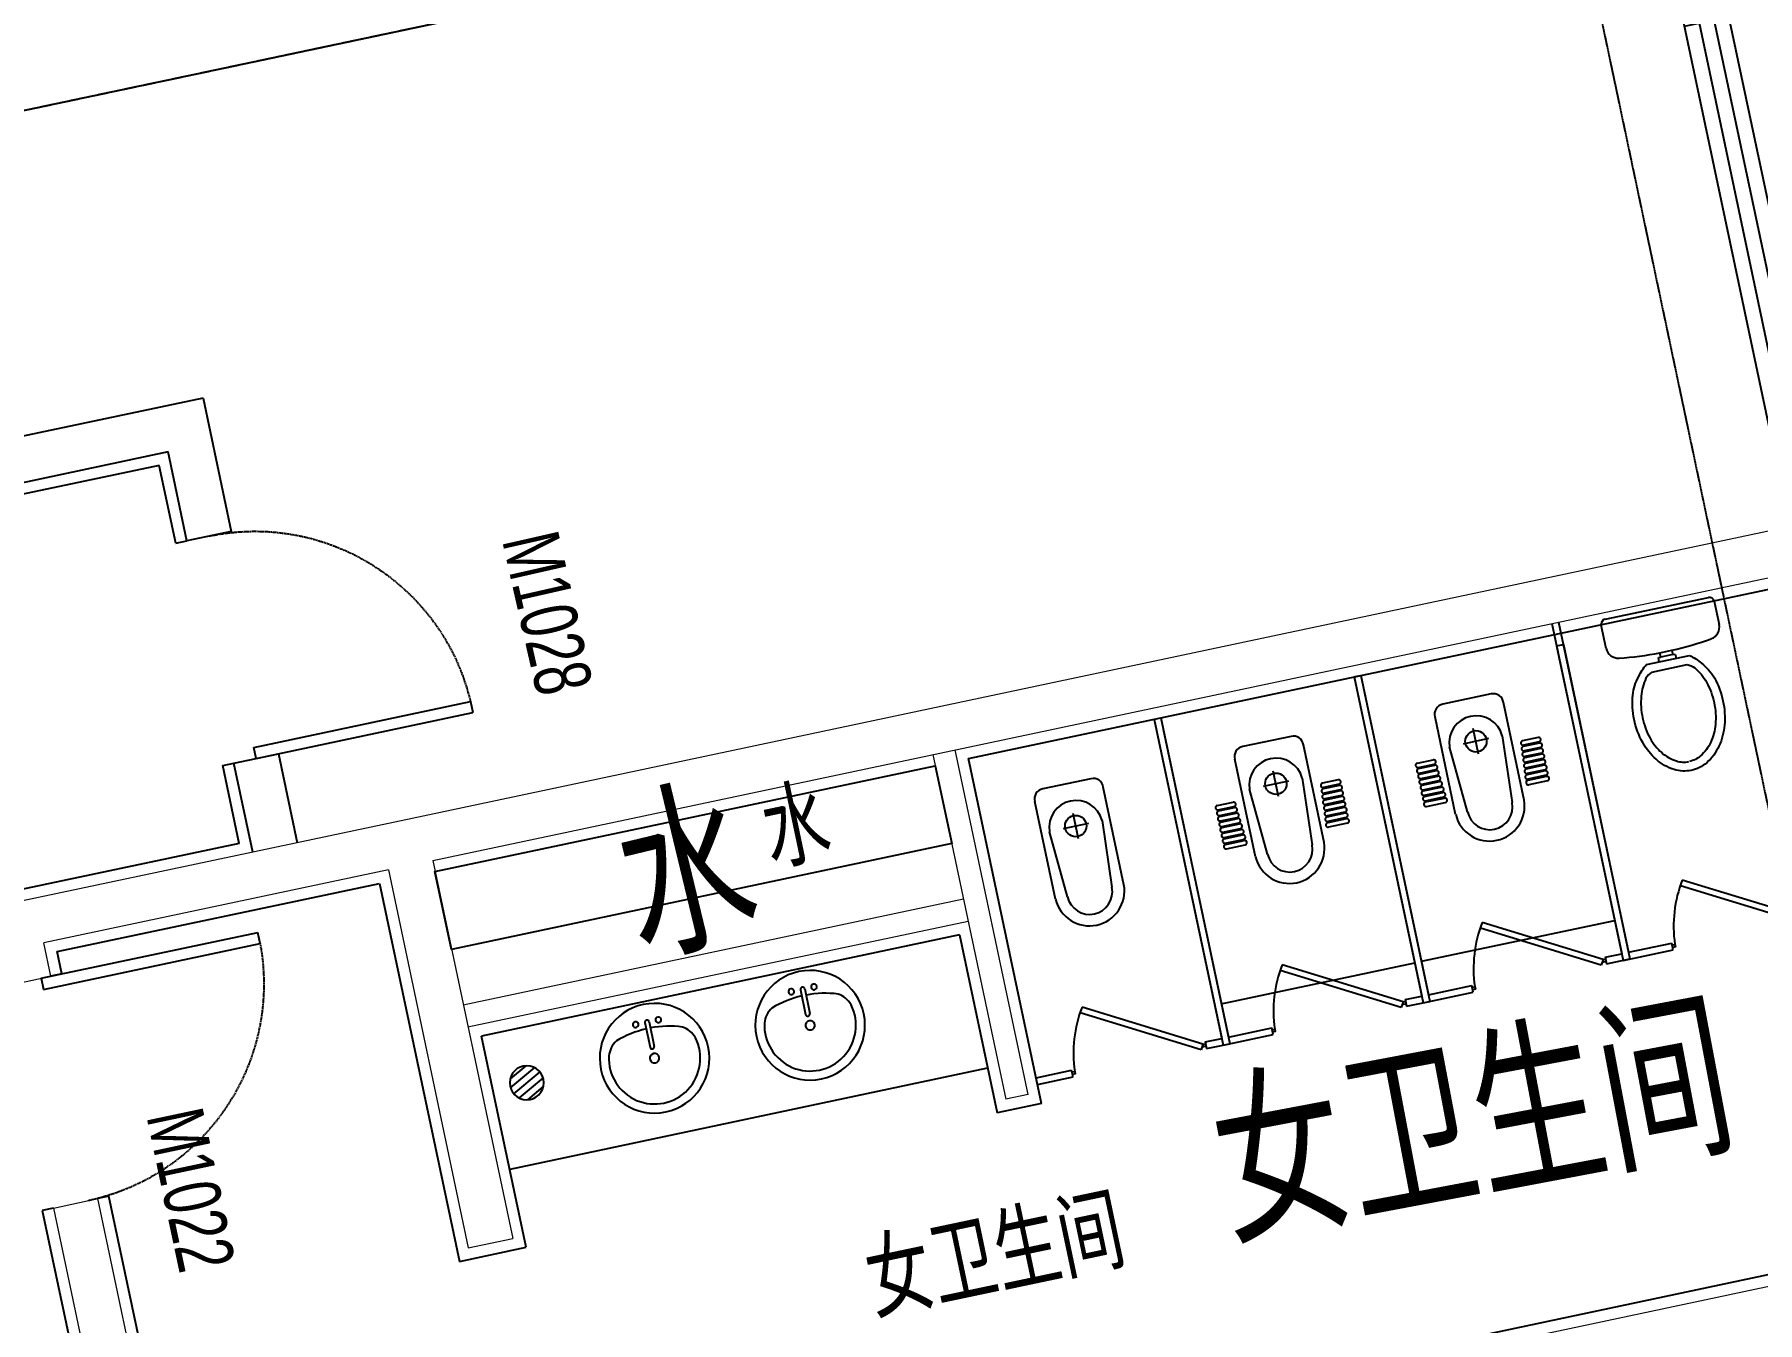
# Model space of a CAD drawing. Header units: millimetres. Extents: x 11669738 to 11859441, y -6222081 to -6069093.
# Drawn here: x 11705781 to 11713364, y -6162863 to -6157196 of the extents above; entities that cross this region are included whole.
import ezdxf
from ezdxf.enums import TextEntityAlignment as Align

# ---------------------------------------------------------------- set-up
doc = ezdxf.new("R2010")
doc.units = ezdxf.units.MM
for name, pattern in [('DASH', [0.35, 0.25, -0.1]), ('E-RG-1F$0$$0$DOTE', [2.42, 2, -0.2, 0.02, -0.2]), ('XRE2$0$HIDDEN', [0.375, 0.25, -0.125])]:
    doc.linetypes.add(name, pattern=pattern)
for name, color, linetype in [('A—墙体', 7, 'Continuous'), ('A—轴线、尺寸', 1, 'Continuous'), ('A—门窗', 135, 'Continuous'), ('E1-RI-4F$0$A-SYMB-DOOR', 4, 'Continuous'), ('E1-RI-4F$0$A-SYMB-DOOR1', 4, 'Continuous'), ('E1-RW-4F$0$A-HOLE', 2, 'Continuous'), ('I—平面—卫生间隔断（不到顶）', 48, 'Continuous'), ('I—平面—文字', 40, 'Continuous'), ('I—平面—文字（放大1：100）', 40, 'XRE2$0$HIDDEN'), ('I—平面—洁具1', 48, 'Continuous'), ('I—平面—洁具2', 44, 'Continuous'), ('I—平面—装饰面层线', 192, 'Continuous'), ('I—平面—踏步', 80, 'Continuous'), ('I—平面—门', 22, 'Continuous'), ('S-EQ1', 2, 'Continuous'), ('轴线100', 1, 'Continuous')]:
    doc.layers.add(name, color=color, linetype=linetype)
doc.layers.add('E1-RW-4F$0$A-WALL', color=7, linetype='Continuous', lineweight=5)
doc.layers.add('E1-RW-4F$0$P-SANR-FIXT', color=6, linetype='Continuous', lineweight=5)
doc.styles.add('E1-RI-4F$0$ECADI-TXT', font='SIMYOU.TTF')
doc.styles.add('XD2008', font='simhei.ttf', dxfattribs={"width": 0.85})

# ---------------------------------------------------------------- blocks, each defined once
blk = doc.blocks.new('E1-RI-4F$0$窗4')
at = {"layer": 'A—门窗'}
for p, q in [((10183925.1, -8423476.2), (10183925.1, -8420676.2)), ((10183925.1, -8420676.2), (10184125.1, -8420676.2)), ((10184125.1, -8423476.2), (10184125.1, -8420676.2)), ((10183925.1, -8420736.2), (10184125.1, -8420736.2)), ((10183991.7, -8421416.2), (10183991.7, -8420736.2)), ((10184058.4, -8421416.2), (10184058.4, -8420736.2)), ((10183925.1, -8421416.2), (10184125.1, -8421416.2)), ((10183925.1, -8421476.2), (10184125.1, -8421476.2)), ((10183991.7, -8423416.2), (10183991.7, -8421476.2)), ((10184058.4, -8423416.2), (10184058.4, -8421476.2)), ((10183925.1, -8423416.2), (10184125.1, -8423416.2)), ((10183925.1, -8423476.2), (10184125.1, -8423476.2))]:
    blk.add_line(p, q, dxfattribs=at)
blk = doc.blocks.new('E1-RI-4F$0$ECADI-TAG-DOOR')
blk = doc.blocks.new('E1-RW-4F$0$Sink Vanity-Round - 19_ x 19_-4020000-E1 和 E3 号楼三层平面图 BLDG E1 AND E3 THIRD FLOOR PLAN')
at = {"layer": 'I—平面—洁具2'}
for p, q in [((87.1, 247.1), (87.1, 136.3)), ((106.2, 247.1), (106.2, 136.3))]:
    blk.add_line(p, q, dxfattribs=at)
for centre, radius, start, end in [((96.7, 85.2), 241.3, 360, 180), ((45.9, 247.1), 12.7, 360, 180), ((45.9, 247.1), 12.7, 180, 360), ((96.7, 247.1), 9.52, 360, 180), ((147.5, 247.1), 12.7, 360, 180), ((147.5, 247.1), 12.7, 180, 0), ((1.4, 104.3), 104.5, 120.79274, 162.19039), ((96.7, -233), 452.3, 91.20673, 109.20864), ((96.7, -233), 452.3, 70.79136, 88.79327), ((191.9, 104.3), 104.5, 17.80961, 59.20726), ((96.7, 85.2), 241.3, 180, 360), ((96.7, 85.2), 201.4, 165.30711, 14.69289), ((96.7, 85.2), 20.6, 360, 180), ((96.7, 85.2), 20.6, 180, 360), ((96.7, 136.3), 9.52, 180, 360)]:
    blk.add_arc(centre, radius, start, end, dxfattribs=at)
blk = doc.blocks.new('E1-RW-4F$0$matong')
at = {"layer": 'I—平面—洁具2'}
for p, q in [((-0.43, 0), (0.43, 0)), ((-0.47, -0.235), (-0.47, -0.04)), ((0.47, -0.04), (0.47, -0.235)), ((-0.07, -0.396), (-0.05, -0.396)), ((-0.07, -0.431), (-0.07, -0.396)), ((-0.05, -0.396), (-0.05, -0.361)), ((0.05, -0.396), (-0.05, -0.396)), ((0.05, -0.361), (0.05, -0.396)), ((0.05, -0.396), (0.07, -0.396)), ((0.07, -0.396), (0.07, -0.431)), ((-0.176, -0.431), (0.181, -0.431)), ((-0.148, -0.5), (0.148, -0.5))]:
    blk.add_line(p, q, dxfattribs=at)
for points in [[(0.002, -1.35, -0.128381), (-0.133, -1.315, -0.106268), (-0.259, -1.203, -0.085065), (-0.338, -1.047, -0.074422), (-0.368, -0.849, -0.074422), (-0.338, -0.652, -0.093985), (-0.259, -0.514, -0.073872), (-0.176, -0.431, -0.130921)], [(-0.148, -0.5, 0.073654), (-0.204, -0.54, 0.085065), (-0.272, -0.674, 0.074422), (-0.298, -0.849, 0.074422), (-0.272, -1.025, 0.085065), (-0.204, -1.159, 0.106268), (-0.101, -1.25, 0.128381), (-0.002, -1.276, 0.131396)], [(0.181, -0.431, -0.073872), (0.264, -0.514, -0.093985), (0.343, -0.652, -0.074422), (0.372, -0.849, -0.074422), (0.343, -1.047, -0.085065), (0.264, -1.203, -0.106268), (0.138, -1.315, -0.128381), (0.002, -1.35, -0.130921)], [(0.148, -0.5, -0.073654), (0.204, -0.54, -0.085065), (0.272, -0.674, -0.074422), (0.298, -0.849, -0.074422), (0.272, -1.025, -0.085065), (0.204, -1.159, -0.106268), (0.101, -1.25, -0.128381), (0.002, -1.276, -0.131396)]]:
    blk.add_lwpolyline(points, format="xyb", dxfattribs=at)
for centre, radius, start, end in [((-0.43, -0.04), 0.04, 90, 180), ((0.43, -0.04), 0.04, 0, 90), ((-0.37, -0.235), 0.1, 180, 262.0681), ((0.37, -0.235), 0.1, 277.9319, 0), ((0, 2.42), 2.781, 262.0681, 268.9699), ((0, 2.42), 2.781, 268.9699, 271.0301), ((0, 2.42), 2.781, 271.0301, 277.9319)]:
    blk.add_arc(centre, radius, start, end, dxfattribs=at)
blk = doc.blocks.new('E1-RW-4F$0$_LV13')
at = {"layer": 'S-EQ1'}
for p, q in [((-0.495, 0.071), (-0.071, 0.495)), ((-0.465, -0.183), (0.183, 0.465)), ((-0.354, -0.354), (0.354, 0.354)), ((-0.183, -0.465), (0.465, 0.183)), ((0.071, -0.495), (0.495, -0.071))]:
    blk.add_line(p, q, dxfattribs=at)
blk.add_circle((0, 0), 0.5, dxfattribs=at)

msp = doc.modelspace()

# ---------------------------------------------------------------- linework, layer by layer
at = {"layer": 'A—墙体'}
for p, q in [((11706523, -6158795.8), (11705365.4, -6159040.8)), ((11706523, -6158795.8), (11706647.3, -6159382.8)), ((11706368.8, -6159032.9), (11705211.2, -6159277.9)), ((11706451.6, -6159424.2), (11706368.8, -6159033)), ((11706647.3, -6159382.8), (11706451.6, -6159424.2)), ((11706658.7, -6160402.5), (11706854.4, -6160361.1)), ((11706741.5, -6160793.8), (11706658.7, -6160402.5)), ((11706854.4, -6160361.1), (11706937.2, -6160752.4))]:
    msp.add_line(p, q, dxfattribs=at)
at = {"layer": 'A—轴线、尺寸', "linetype": 'ByBlock'}
msp.add_line((11721266.5, -6154243.5, 0), (11684785.1, -6161966.4, 0), dxfattribs=at)
at = {"layer": 'E1-RW-4F$0$A-HOLE', "ltscale": 100}
msp.add_lwpolyline([(11709817.6, -6160755.8), (11707615.8, -6161221.9), (11707543.3, -6160879.5), (11709745.1, -6160413.4)], close=True, dxfattribs=at)
at = {"layer": 'E1-RW-4F$0$A-WALL'}
for p, q in [((11713508.8, -6159361.1), (11707443.2, -6160645.2)), ((11707533.9, -6160830.4), (11713550.3, -6159556.8)), ((11710153.7, -6161860.2), (11709832.7, -6160343.8)), ((11709734.7, -6160364.5), (11710055.8, -6161880.9)), ((11707443.2, -6160645.2), (11705584.4, -6161038.7)), ((11707338.3, -6160871.8), (11705821.5, -6161192.9)), ((11707338.3, -6160871.8), (11707690.3, -6162535)), ((11707533.9, -6160830.4), (11707886, -6162493.5)), ((11709869.4, -6161000.4), (11707667.6, -6161466.5)), ((11709890.1, -6161098.2), (11707688.3, -6161564.3)), ((11705852.5, -6161339.7), (11705821.5, -6161192.9)), ((11705656.9, -6161381.1), (11705852.5, -6161339.7)), ((11710153.7, -6161860.2), (11710055.8, -6161880.9)), ((11705864, -6162359.4), (11706059.6, -6162318)), ((11706453.1, -6164176.8), (11706059.6, -6162318)), ((11705864, -6162359.4), (11706298.9, -6164413.9)), ((11707690.3, -6162535), (11707886, -6162493.5)), ((11706453.1, -6164176.8), (11713497.1, -6162685.6))]:
    msp.add_line(p, q, dxfattribs=at)
at = {"layer": 'I—平面—卫生间隔断（不到顶）'}
for p, q in [((11712459.3, -6159787.7), (11712773.1, -6161269.9)), ((11712488.7, -6159781.5), (11712796.2, -6161234.3)), ((11712480, -6159885.6), (11712509.4, -6159879.4)), ((11712480, -6159885.6), (11712766.9, -6161240.5)), ((11712509.4, -6159879.4), (11712802.4, -6161263.7)), ((11711589.2, -6160023), (11711618.5, -6160016.8)), ((11711589.2, -6160023), (11711886.4, -6161426.9)), ((11711589.4, -6160023), (11711892.8, -6161456.2)), ((11711616.5, -6160017.3), (11711591.6, -6160022.5)), ((11711618.5, -6160016.8), (11711921.9, -6161450.1)), ((11711618.7, -6160016.8), (11711915.9, -6161420.7)), ((11710738, -6160203.2), (11711041.4, -6161636.4)), ((11710708.7, -6160209.4), (11711005.9, -6161613.3)), ((11710719.2, -6160258.3), (11711012.3, -6161642.6)), ((11710748.6, -6160252.1), (11711035.4, -6161607.1)), ((11713556.9, -6161104.7), (11713024.7, -6160941.4)), ((11713565, -6161079.8), (11713032.8, -6160916.5)), ((11712684.5, -6161266.2), (11712152.2, -6161102.9)), ((11712676.3, -6161291.1), (11712144.1, -6161127.8)), ((11712796.2, -6161234.3), (11712986.9, -6161194)), ((11712993.1, -6161223.3), (11712986.9, -6161194)), ((11712684.5, -6161266.2), (11712676.3, -6161291.1)), ((11712693.5, -6161256.1), (11712766.9, -6161240.5)), ((11712693.5, -6161256.1), (11712699.7, -6161285.4)), ((11712699.7, -6161285.4), (11712802.4, -6161263.7)), ((11712773.1, -6161269.9), (11712993.1, -6161223.3)), ((11711795.8, -6161477.5), (11711263.6, -6161314.2)), ((11711804, -6161452.5), (11711271.7, -6161289.2)), ((11711892.8, -6161456.2), (11712112.7, -6161409.7)), ((11711915.9, -6161420.7), (11712106.5, -6161380.3)), ((11712112.7, -6161409.7), (11712106.5, -6161380.3)), ((11710923.5, -6161638.9), (11710391.2, -6161475.6)), ((11711804, -6161452.5), (11711795.8, -6161477.5)), ((11711813, -6161442.4), (11711886.4, -6161426.9)), ((11711813, -6161442.4), (11711819.2, -6161471.8)), ((11711819.2, -6161471.8), (11711921.9, -6161450.1)), ((11710915.3, -6161663.9), (11710383.1, -6161500.6)), ((11711035.4, -6161607.1), (11711226, -6161566.7)), ((11711232.2, -6161596.1), (11711226, -6161566.7)), ((11710923.5, -6161638.9), (11710915.3, -6161663.9)), ((11710932.5, -6161628.8), (11711005.9, -6161613.3)), ((11710932.5, -6161628.8), (11710938.7, -6161658.2)), ((11710938.7, -6161658.2), (11711041.4, -6161636.4)), ((11711012.3, -6161642.6), (11711232.2, -6161596.1)), ((11710189.2, -6161786.2), (11710345.5, -6161753.1)), ((11710195.4, -6161815.6), (11710351.7, -6161782.5)), ((11710351.7, -6161782.5), (11710345.5, -6161753.1))]:
    msp.add_line(p, q, dxfattribs=at)
for points in [[(11712697.5, -6161275.2), (11712686.8, -6161277.4), (11712684.5, -6161266.2), (11712695.2, -6161263.9)], [(11712988.6, -6161201.8), (11713000.5, -6161199.3), (11713002.9, -6161210.5), (11712991, -6161213.1)], [(11712108.2, -6161388.2), (11712119.9, -6161385.7), (11712122.3, -6161396.9), (11712110.6, -6161399.4)], [(11711817, -6161461.5), (11711806.3, -6161463.8), (11711804, -6161452.5), (11711814.7, -6161450.3)], [(11711227.7, -6161574.5), (11711239.4, -6161572.1), (11711241.8, -6161583.3), (11711230.1, -6161585.8)], [(11710936.5, -6161647.9), (11710925.9, -6161650.2), (11710923.5, -6161638.9), (11710934.2, -6161636.7)], [(11710347.2, -6161760.9), (11710358.9, -6161758.4), (11710361.3, -6161769.7), (11710349.6, -6161772.2)]]:
    msp.add_lwpolyline(points, dxfattribs=at)
for centre in [(11713554.5, -6161119.6), (11712674, -6161306), (11711793.5, -6161492.4), (11710913, -6161678.8)]:
    msp.add_arc(centre, 559.9, 158.72202, 188.18114, dxfattribs=at)
at = {"layer": 'I—平面—洁具1'}
msp.add_line((11709975.8, -6161744.5), (11707872.8, -6162189.7), dxfattribs=at)
at = {"layer": 'I—平面—洁具2'}
for p, q in [((11712191.5, -6160097.9), (11711979.2, -6160142.8)), ((11712035.5, -6160628), (11711944.6, -6160198.6)), ((11712336.6, -6160564.3), (11712245.7, -6160134.9)), ((11712136.5, -6160362.1), (11712112.9, -6160250.3)), ((11712240.8, -6160281.7), (11712283.9, -6160575.4)), ((11711311, -6160284.3), (11711098.7, -6160329.2)), ((11711456.1, -6160750.7), (11711365.2, -6160321.2)), ((11712088.2, -6160616.9), (11712008.6, -6160330.8)), ((11712180.6, -6160294.4), (11712068.8, -6160318.1)), ((11712322.2, -6160315.6), (11712322.2, -6160315.6)), ((11712325.5, -6160340.4), (11712325.5, -6160340.4)), ((11712327.4, -6160340), (11712327.4, -6160340)), ((11712404.1, -6160313.6), (11712333.2, -6160328.6)), ((11712403, -6160308.7), (11712334, -6160323.3)), ((11712409.2, -6160338), (11712336.5, -6160353.5)), ((11712408.2, -6160333.2), (11712337.3, -6160348.2)), ((11712413.4, -6160357.6), (11712340.6, -6160373)), ((11712410.7, -6160296.8), (11712410.7, -6160296.8)), ((11712415.9, -6160321.3), (11712415.9, -6160321.3)), ((11712421.1, -6160345.8), (11712421.1, -6160345.8)), ((11711155, -6160814.4), (11711064.1, -6160385)), ((11711859.4, -6160413.6), (11711859.4, -6160413.6)), ((11711859.4, -6160413.6), (11711859.4, -6160413.6)), ((11711867.1, -6160401.7), (11711936.1, -6160387.1)), ((11711867.1, -6160401.7), (11711936.1, -6160387.1)), ((11711871.3, -6160421.3), (11711940.3, -6160406.7)), ((11711871.3, -6160421.3), (11711940.3, -6160406.7)), ((11711872.3, -6160426.2), (11711943.2, -6160411.2)), ((11711872.3, -6160426.2), (11711943.2, -6160411.2)), ((11711876.5, -6160445.7), (11711947.3, -6160430.7)), ((11711876.5, -6160445.7), (11711947.3, -6160430.7)), ((11711877.5, -6160450.6), (11711950.3, -6160435.2)), ((11711877.5, -6160450.6), (11711950.3, -6160435.2)), ((11711948, -6160394.8), (11711948, -6160394.8)), ((11711948, -6160394.8), (11711948, -6160394.8)), ((11711953.1, -6160419.3), (11711953.1, -6160419.3)), ((11711953.1, -6160419.3), (11711953.1, -6160419.3)), ((11711955, -6160418.9), (11711955, -6160418.9)), ((11711955, -6160418.9), (11711955, -6160418.9)), ((11712328.7, -6160365.3), (11712328.7, -6160365.3)), ((11712332, -6160390.2), (11712332, -6160390.2)), ((11712332.5, -6160364.5), (11712332.5, -6160364.5)), ((11712335.3, -6160415), (11712335.3, -6160415)), ((11712414.4, -6160362.5), (11712339.7, -6160378.3)), ((11712419.6, -6160387), (11712343, -6160403.2)), ((11712418.6, -6160382.1), (11712343.9, -6160397.9)), ((11712424.8, -6160411.4), (11712346.3, -6160428)), ((11712423.7, -6160406.5), (11712347.2, -6160422.7)), ((11712429.9, -6160435.9), (11712349.6, -6160452.9)), ((11712428.9, -6160431), (11712350.4, -6160447.6)), ((11712426.3, -6160370.2), (11712426.3, -6160370.2)), ((11712431.4, -6160394.7), (11712431.4, -6160394.7)), ((11712436.6, -6160419.1), (11712436.6, -6160419.1)), ((11710430.5, -6160470.7), (11710218.2, -6160515.6)), ((11710575.6, -6160937), (11710484.7, -6160507.6)), ((11711300.1, -6160480.8), (11711188.3, -6160504.4)), ((11711256, -6160548.5), (11711232.4, -6160436.7)), ((11711360.3, -6160468), (11711403.4, -6160761.8)), ((11711441.7, -6160502), (11711441.7, -6160502)), ((11711523.6, -6160500), (11711452.7, -6160515)), ((11711522.5, -6160495.1), (11711453.5, -6160509.7)), ((11711530.2, -6160483.2), (11711530.2, -6160483.2)), ((11711535.4, -6160507.7), (11711535.4, -6160507.7)), ((11711864.6, -6160438), (11711864.6, -6160438)), ((11711864.6, -6160438), (11711864.6, -6160438)), ((11711869.8, -6160462.5), (11711869.8, -6160462.5)), ((11711869.8, -6160462.5), (11711869.8, -6160462.5)), ((11711875, -6160486.9), (11711875, -6160486.9)), ((11711875, -6160486.9), (11711875, -6160486.9)), ((11711880.1, -6160511.4), (11711880.1, -6160511.4)), ((11711880.1, -6160511.4), (11711880.1, -6160511.4)), ((11711881.6, -6160470.2), (11711954.4, -6160454.8)), ((11711881.6, -6160470.2), (11711954.4, -6160454.8)), ((11711882.7, -6160475.1), (11711957.3, -6160459.3)), ((11711882.7, -6160475.1), (11711957.3, -6160459.3)), ((11711886.8, -6160494.6), (11711961.5, -6160478.8)), ((11711886.8, -6160494.6), (11711961.5, -6160478.8)), ((11711887.8, -6160499.5), (11711964.4, -6160483.3)), ((11711887.8, -6160499.5), (11711964.4, -6160483.3)), ((11711892, -6160519.1), (11711968.6, -6160502.9)), ((11711892, -6160519.1), (11711968.6, -6160502.9)), ((11711893, -6160524), (11711971.5, -6160507.4)), ((11711893, -6160524), (11711971.5, -6160507.4)), ((11711958.3, -6160443.7), (11711958.3, -6160443.7)), ((11711958.3, -6160443.7), (11711958.3, -6160443.7)), ((11711962.1, -6160442.9), (11711962.1, -6160442.9)), ((11711962.1, -6160442.9), (11711962.1, -6160442.9)), ((11711969.2, -6160467), (11711969.2, -6160467)), ((11711969.2, -6160467), (11711969.2, -6160467)), ((11711976.3, -6160491), (11711976.3, -6160491)), ((11711976.3, -6160491), (11711976.3, -6160491)), ((11712338.6, -6160439.9), (11712338.6, -6160439.9)), ((11712341.9, -6160464.7), (11712341.9, -6160464.7)), ((11712345.1, -6160489.6), (11712345.1, -6160489.6)), ((11712435.1, -6160460.3), (11712352.8, -6160477.8)), ((11712434.1, -6160455.4), (11712353.7, -6160472.5)), ((11712439.3, -6160479.9), (11712357, -6160497.3)), ((11712441.8, -6160443.6), (11712441.8, -6160443.6)), ((11712447, -6160468), (11712447, -6160468)), ((11710274.5, -6161000.8), (11710183.6, -6160571.4)), ((11710986.6, -6160588.1), (11711055.6, -6160573.5)), ((11710986.6, -6160588.1), (11711055.6, -6160573.5)), ((11711067.5, -6160581.2), (11711067.5, -6160581.2)), ((11711067.5, -6160581.2), (11711067.5, -6160581.2)), ((11711207.7, -6160803.2), (11711128.1, -6160517.2)), ((11711445, -6160526.8), (11711445, -6160526.8)), ((11711446.9, -6160526.4), (11711446.9, -6160526.4)), ((11711448.2, -6160551.7), (11711448.2, -6160551.7)), ((11711451.5, -6160576.5), (11711451.5, -6160576.5)), ((11711452, -6160550.9), (11711452, -6160550.9)), ((11711528.7, -6160524.4), (11711456, -6160539.8)), ((11711527.7, -6160519.5), (11711456.8, -6160534.5)), ((11711533.9, -6160548.9), (11711459.2, -6160564.7)), ((11711532.9, -6160544), (11711460.1, -6160559.4)), ((11711539.1, -6160573.3), (11711462.5, -6160589.5)), ((11711538.1, -6160568.4), (11711463.4, -6160584.2)), ((11711540.6, -6160532.1), (11711540.6, -6160532.1)), ((11711545.8, -6160556.6), (11711545.8, -6160556.6)), ((11711550.9, -6160581), (11711550.9, -6160581)), ((11711885.3, -6160535.8), (11711885.3, -6160535.8)), ((11711885.3, -6160535.8), (11711885.3, -6160535.8)), ((11711890.5, -6160560.3), (11711890.5, -6160560.3)), ((11711890.5, -6160560.3), (11711890.5, -6160560.3)), ((11711895.7, -6160584.8), (11711895.7, -6160584.8)), ((11711895.7, -6160584.8), (11711895.7, -6160584.8)), ((11711897.2, -6160543.6), (11711975.6, -6160526.9)), ((11711897.2, -6160543.6), (11711975.6, -6160526.9)), ((11711898.2, -6160548.4), (11711978.6, -6160531.4)), ((11711898.2, -6160548.4), (11711978.6, -6160531.4)), ((11711902.3, -6160568), (11711982.7, -6160551)), ((11711902.3, -6160568), (11711982.7, -6160551)), ((11711903.4, -6160572.9), (11711985.7, -6160555.5)), ((11711903.4, -6160572.9), (11711985.7, -6160555.5)), ((11711907.5, -6160592.5), (11711989.8, -6160575.1)), ((11711907.5, -6160592.5), (11711989.8, -6160575.1)), ((11711983.4, -6160515.1), (11711983.4, -6160515.1)), ((11711983.4, -6160515.1), (11711983.4, -6160515.1)), ((11711990.4, -6160539.1), (11711990.4, -6160539.1)), ((11711990.4, -6160539.1), (11711990.4, -6160539.1)), ((11711997.5, -6160563.2), (11711997.5, -6160563.2)), ((11711997.5, -6160563.2), (11711997.5, -6160563.2)), ((11710375.5, -6160734.9), (11710351.9, -6160623.1)), ((11710479.8, -6160654.4), (11710522.9, -6160948.2)), ((11710978.9, -6160599.9), (11710978.9, -6160599.9)), ((11710978.9, -6160599.9), (11710978.9, -6160599.9)), ((11710984.1, -6160624.4), (11710984.1, -6160624.4)), ((11710984.1, -6160624.4), (11710984.1, -6160624.4)), ((11710989.3, -6160648.8), (11710989.3, -6160648.8)), ((11710989.3, -6160648.8), (11710989.3, -6160648.8)), ((11710990.8, -6160607.6), (11711059.8, -6160593)), ((11710990.8, -6160607.6), (11711059.8, -6160593)), ((11710991.8, -6160612.5), (11711062.7, -6160597.5)), ((11710991.8, -6160612.5), (11711062.7, -6160597.5)), ((11710996, -6160632.1), (11711066.8, -6160617.1)), ((11710996, -6160632.1), (11711066.8, -6160617.1)), ((11710997, -6160637), (11711069.8, -6160621.6)), ((11710997, -6160637), (11711069.8, -6160621.6)), ((11711001.1, -6160656.6), (11711073.9, -6160641.1)), ((11711001.1, -6160656.6), (11711073.9, -6160641.1)), ((11711002.2, -6160661.4), (11711076.8, -6160645.6)), ((11711002.2, -6160661.4), (11711076.8, -6160645.6)), ((11711072.6, -6160605.6), (11711072.6, -6160605.6)), ((11711072.6, -6160605.6), (11711072.6, -6160605.6)), ((11711074.5, -6160605.2), (11711074.5, -6160605.2)), ((11711074.5, -6160605.2), (11711074.5, -6160605.2)), ((11711077.8, -6160630.1), (11711077.8, -6160630.1)), ((11711077.8, -6160630.1), (11711077.8, -6160630.1)), ((11711081.6, -6160629.3), (11711081.6, -6160629.3)), ((11711081.6, -6160629.3), (11711081.6, -6160629.3)), ((11711088.7, -6160653.3), (11711088.7, -6160653.3)), ((11711088.7, -6160653.3), (11711088.7, -6160653.3)), ((11711454.8, -6160601.4), (11711454.8, -6160601.4)), ((11711458.1, -6160626.3), (11711458.1, -6160626.3)), ((11711461.4, -6160651.1), (11711461.4, -6160651.1)), ((11711544.3, -6160597.8), (11711465.8, -6160614.4)), ((11711543.2, -6160592.9), (11711466.7, -6160609.1)), ((11711549.4, -6160622.2), (11711469.1, -6160639.3)), ((11711548.4, -6160617.4), (11711469.9, -6160634)), ((11711554.6, -6160646.7), (11711472.3, -6160664.1)), ((11711553.6, -6160641.8), (11711473.2, -6160658.8)), ((11711556.1, -6160605.5), (11711556.1, -6160605.5)), ((11711561.3, -6160630), (11711561.3, -6160630)), ((11711566.5, -6160654.4), (11711566.5, -6160654.4)), ((11710327.2, -6160989.6), (11710247.6, -6160703.6)), ((11710419.6, -6160667.2), (11710307.8, -6160690.8)), ((11710994.5, -6160673.3), (11710994.5, -6160673.3)), ((11710994.5, -6160673.3), (11710994.5, -6160673.3)), ((11710999.6, -6160697.8), (11710999.6, -6160697.8)), ((11710999.6, -6160697.8), (11710999.6, -6160697.8)), ((11711004.8, -6160722.2), (11711004.8, -6160722.2)), ((11711004.8, -6160722.2), (11711004.8, -6160722.2)), ((11711006.3, -6160681), (11711081, -6160665.2)), ((11711006.3, -6160681), (11711081, -6160665.2)), ((11711007.3, -6160685.9), (11711083.9, -6160669.7)), ((11711007.3, -6160685.9), (11711083.9, -6160669.7)), ((11711011.5, -6160705.5), (11711088.1, -6160689.3)), ((11711011.5, -6160705.5), (11711088.1, -6160689.3)), ((11711012.5, -6160710.4), (11711091, -6160693.7)), ((11711012.5, -6160710.4), (11711091, -6160693.7)), ((11711016.7, -6160729.9), (11711095.1, -6160713.3)), ((11711016.7, -6160729.9), (11711095.1, -6160713.3)), ((11711017.7, -6160734.8), (11711098.1, -6160717.8)), ((11711017.7, -6160734.8), (11711098.1, -6160717.8)), ((11711021.8, -6160754.4), (11711102.2, -6160737.4)), ((11711021.8, -6160754.4), (11711102.2, -6160737.4)), ((11711095.8, -6160677.4), (11711095.8, -6160677.4)), ((11711095.8, -6160677.4), (11711095.8, -6160677.4)), ((11711102.8, -6160701.5), (11711102.8, -6160701.5)), ((11711102.8, -6160701.5), (11711102.8, -6160701.5)), ((11711109.9, -6160725.5), (11711109.9, -6160725.5)), ((11711109.9, -6160725.5), (11711109.9, -6160725.5)), ((11711464.6, -6160676), (11711464.6, -6160676)), ((11711558.8, -6160666.3), (11711476.5, -6160683.7)), ((11711010, -6160746.7), (11711010, -6160746.7)), ((11711010, -6160746.7), (11711010, -6160746.7)), ((11711015.2, -6160771.1), (11711015.2, -6160771.1)), ((11711015.2, -6160771.1), (11711015.2, -6160771.1)), ((11711022.9, -6160759.3), (11711105.1, -6160741.9)), ((11711022.9, -6160759.3), (11711105.1, -6160741.9)), ((11711027, -6160778.8), (11711109.3, -6160761.4)), ((11711027, -6160778.8), (11711109.3, -6160761.4)), ((11711117, -6160749.6), (11711117, -6160749.6)), ((11711117, -6160749.6), (11711117, -6160749.6))]:
    msp.add_line(p, q, dxfattribs=at)
for points in [[(11712398.9, -6160289.1), (11712329.9, -6160303.7)], [(11711518.4, -6160475.5), (11711449.4, -6160490.1)]]:
    msp.add_lwpolyline(points, dxfattribs=at)
for centre in [(11712124.7, -6160306.2), (11711244.2, -6160492.6), (11710363.7, -6160679)]:
    msp.add_circle(centre, 47.1, dxfattribs=at)
for centre, radius, start, end in [((11712202.3, -6160140.3), 43.8, 7.09811, 104.36568), ((11711986.5, -6160186), 43.8, 99.54031, 196.80789), ((11712126, -6160312.4), 118.8, 15.00173, 188.90426), ((11711321.8, -6160326.7), 43.8, 7.09811, 104.36568), ((11711106, -6160372.3), 43.8, 99.54031, 196.80789), ((11712332, -6160313.5), 10, 101.953, 191.953), ((11712332, -6160313.5), 10, 191.953, 281.953), ((11712335.3, -6160338.4), 10, 101.953, 191.953), ((11712335.3, -6160338.4), 10, 191.953, 281.953), ((11712338.5, -6160363.2), 10, 101.953, 191.953), ((11712401, -6160298.9), 10, 11.953, 101.953), ((11712401, -6160298.9), 10, 281.953, 11.953), ((11712406.1, -6160323.4), 10, 11.953, 101.953), ((11712406.1, -6160323.4), 10, 281.953, 11.953), ((11712411.3, -6160347.8), 10, 11.953, 101.953), ((11712411.3, -6160347.8), 10, 281.953, 11.953), ((11711245.5, -6160498.8), 118.8, 15.00173, 188.90426), ((11711869.2, -6160411.5), 10, 101.953, 191.953), ((11711869.2, -6160411.5), 10, 101.953, 191.953), ((11711869.2, -6160411.5), 10, 191.953, 281.953), ((11711869.2, -6160411.5), 10, 191.953, 281.953), ((11711874.4, -6160435.9), 10, 101.953, 191.953), ((11711874.4, -6160435.9), 10, 101.953, 191.953), ((11711938.2, -6160396.9), 10, 11.953, 101.953), ((11711938.2, -6160396.9), 10, 11.953, 101.953), ((11711938.2, -6160396.9), 10, 281.953, 11.953), ((11711938.2, -6160396.9), 10, 281.953, 11.953), ((11711945.3, -6160420.9), 10, 11.953, 101.953), ((11711945.3, -6160420.9), 10, 11.953, 101.953), ((11711945.3, -6160420.9), 10, 281.953, 11.953), ((11711945.3, -6160420.9), 10, 281.953, 11.953), ((11711952.3, -6160445), 10, 11.953, 101.953), ((11711952.3, -6160445), 10, 11.953, 101.953), ((11712338.5, -6160363.2), 10, 191.953, 281.953), ((11712341.8, -6160388.1), 10, 101.953, 191.953), ((11712341.8, -6160388.1), 10, 191.953, 281.953), ((11712345.1, -6160413), 10, 101.953, 191.953), ((11712345.1, -6160413), 10, 191.953, 281.953), ((11712348.4, -6160437.8), 10, 101.953, 191.953), ((11712416.5, -6160372.3), 10, 11.953, 101.953), ((11712416.5, -6160372.3), 10, 281.953, 11.953), ((11712421.7, -6160396.7), 10, 11.953, 101.953), ((11712421.7, -6160396.7), 10, 281.953, 11.953), ((11712426.8, -6160421.2), 10, 11.953, 101.953), ((11712426.8, -6160421.2), 10, 281.953, 11.953), ((11712432, -6160445.7), 10, 11.953, 101.953), ((11710441.3, -6160513), 43.8, 7.09811, 104.36568), ((11711451.5, -6160499.9), 10, 101.953, 191.953), ((11711451.5, -6160499.9), 10, 191.953, 281.953), ((11711520.4, -6160485.3), 10, 11.953, 101.953), ((11711520.4, -6160485.3), 10, 281.953, 11.953), ((11711525.6, -6160509.7), 10, 11.953, 101.953), ((11711525.6, -6160509.7), 10, 281.953, 11.953), ((11711874.4, -6160435.9), 10, 191.953, 281.953), ((11711874.4, -6160435.9), 10, 191.953, 281.953), ((11711879.6, -6160460.4), 10, 101.953, 191.953), ((11711879.6, -6160460.4), 10, 101.953, 191.953), ((11711879.6, -6160460.4), 10, 191.953, 281.953), ((11711879.6, -6160460.4), 10, 191.953, 281.953), ((11711884.7, -6160484.9), 10, 101.953, 191.953), ((11711884.7, -6160484.9), 10, 101.953, 191.953), ((11711884.7, -6160484.9), 10, 191.953, 281.953), ((11711884.7, -6160484.9), 10, 191.953, 281.953), ((11711889.9, -6160509.3), 10, 101.953, 191.953), ((11711889.9, -6160509.3), 10, 101.953, 191.953), ((11711889.9, -6160509.3), 10, 191.953, 281.953), ((11711889.9, -6160509.3), 10, 191.953, 281.953), ((11711952.3, -6160445), 10, 281.953, 11.953), ((11711952.3, -6160445), 10, 281.953, 11.953), ((11711959.4, -6160469), 10, 11.953, 101.953), ((11711959.4, -6160469), 10, 11.953, 101.953), ((11711959.4, -6160469), 10, 281.953, 11.953), ((11711959.4, -6160469), 10, 281.953, 11.953), ((11711966.5, -6160493.1), 10, 11.953, 101.953), ((11711966.5, -6160493.1), 10, 11.953, 101.953), ((11711966.5, -6160493.1), 10, 281.953, 11.953), ((11711966.5, -6160493.1), 10, 281.953, 11.953), ((11711973.6, -6160517.2), 10, 11.953, 101.953), ((11711973.6, -6160517.2), 10, 11.953, 101.953), ((11712348.4, -6160437.8), 10, 191.953, 281.953), ((11712351.6, -6160462.7), 10, 101.953, 191.953), ((11712351.6, -6160462.7), 10, 191.953, 281.953), ((11712354.9, -6160487.5), 10, 101.953, 191.953), ((11712354.9, -6160487.5), 10, 191.953, 281.953), ((11712432, -6160445.7), 10, 281.953, 11.953), ((11712437.2, -6160470.1), 10, 11.953, 101.953), ((11712437.2, -6160470.1), 10, 281.953, 11.953), ((11710225.5, -6160558.7), 43.8, 99.54031, 196.80789), ((11710365, -6160685.2), 118.8, 15.00173, 188.90426), ((11711057.7, -6160583.3), 10, 11.953, 101.953), ((11711057.7, -6160583.3), 10, 11.953, 101.953), ((11711057.7, -6160583.3), 10, 281.953, 11.953), ((11711057.7, -6160583.3), 10, 281.953, 11.953), ((11711454.8, -6160524.7), 10, 101.953, 191.953), ((11711454.8, -6160524.7), 10, 191.953, 281.953), ((11711458, -6160549.6), 10, 101.953, 191.953), ((11711458, -6160549.6), 10, 191.953, 281.953), ((11711461.3, -6160574.5), 10, 101.953, 191.953), ((11711461.3, -6160574.5), 10, 191.953, 281.953), ((11711530.8, -6160534.2), 10, 11.953, 101.953), ((11711530.8, -6160534.2), 10, 281.953, 11.953), ((11711536, -6160558.7), 10, 11.953, 101.953), ((11711536, -6160558.7), 10, 281.953, 11.953), ((11711541.2, -6160583.1), 10, 11.953, 101.953), ((11711541.2, -6160583.1), 10, 281.953, 11.953), ((11711895.1, -6160533.8), 10, 101.953, 191.953), ((11711895.1, -6160533.8), 10, 101.953, 191.953), ((11711895.1, -6160533.8), 10, 191.953, 281.953), ((11711895.1, -6160533.8), 10, 191.953, 281.953), ((11711900.3, -6160558.2), 10, 101.953, 191.953), ((11711900.3, -6160558.2), 10, 101.953, 191.953), ((11711900.3, -6160558.2), 10, 191.953, 281.953), ((11711900.3, -6160558.2), 10, 191.953, 281.953), ((11711905.4, -6160582.7), 10, 101.953, 191.953), ((11711905.4, -6160582.7), 10, 101.953, 191.953), ((11711905.4, -6160582.7), 10, 191.953, 281.953), ((11711905.4, -6160582.7), 10, 191.953, 281.953), ((11711973.6, -6160517.2), 10, 281.953, 11.953), ((11711973.6, -6160517.2), 10, 281.953, 11.953), ((11711980.6, -6160541.2), 10, 11.953, 101.953), ((11711980.6, -6160541.2), 10, 11.953, 101.953), ((11711980.6, -6160541.2), 10, 281.953, 11.953), ((11711980.6, -6160541.2), 10, 281.953, 11.953), ((11711987.7, -6160565.3), 10, 11.953, 101.953), ((11711987.7, -6160565.3), 10, 11.953, 101.953), ((11711987.7, -6160565.3), 10, 281.953, 11.953), ((11711987.7, -6160565.3), 10, 281.953, 11.953), ((11712185, -6160591), 154, 193.93183, 9.97416), ((11712185.8, -6160594.8), 100, 192.72797, 11.17802), ((11710988.7, -6160597.9), 10, 101.953, 191.953), ((11710988.7, -6160597.9), 10, 101.953, 191.953), ((11710988.7, -6160597.9), 10, 191.953, 281.953), ((11710988.7, -6160597.9), 10, 191.953, 281.953), ((11710993.9, -6160622.3), 10, 101.953, 191.953), ((11710993.9, -6160622.3), 10, 101.953, 191.953), ((11710993.9, -6160622.3), 10, 191.953, 281.953), ((11710993.9, -6160622.3), 10, 191.953, 281.953), ((11710999.1, -6160646.8), 10, 101.953, 191.953), ((11710999.1, -6160646.8), 10, 101.953, 191.953), ((11710999.1, -6160646.8), 10, 191.953, 281.953), ((11710999.1, -6160646.8), 10, 191.953, 281.953), ((11711004.2, -6160671.2), 10, 101.953, 191.953), ((11711004.2, -6160671.2), 10, 101.953, 191.953), ((11711064.8, -6160607.3), 10, 11.953, 101.953), ((11711064.8, -6160607.3), 10, 11.953, 101.953), ((11711064.8, -6160607.3), 10, 281.953, 11.953), ((11711064.8, -6160607.3), 10, 281.953, 11.953), ((11711071.8, -6160631.4), 10, 11.953, 101.953), ((11711071.8, -6160631.4), 10, 11.953, 101.953), ((11711071.8, -6160631.4), 10, 281.953, 11.953), ((11711071.8, -6160631.4), 10, 281.953, 11.953), ((11711078.9, -6160655.4), 10, 11.953, 101.953), ((11711078.9, -6160655.4), 10, 11.953, 101.953), ((11711078.9, -6160655.4), 10, 281.953, 11.953), ((11711078.9, -6160655.4), 10, 281.953, 11.953), ((11711464.6, -6160599.3), 10, 101.953, 191.953), ((11711464.6, -6160599.3), 10, 191.953, 281.953), ((11711467.9, -6160624.2), 10, 101.953, 191.953), ((11711467.9, -6160624.2), 10, 191.953, 281.953), ((11711471.1, -6160649), 10, 101.953, 191.953), ((11711471.1, -6160649), 10, 191.953, 281.953), ((11711546.3, -6160607.6), 10, 11.953, 101.953), ((11711546.3, -6160607.6), 10, 281.953, 11.953), ((11711551.5, -6160632), 10, 11.953, 101.953), ((11711551.5, -6160632), 10, 281.953, 11.953), ((11711556.7, -6160656.5), 10, 11.953, 101.953), ((11711556.7, -6160656.5), 10, 281.953, 11.953), ((11711004.2, -6160671.2), 10, 191.953, 281.953), ((11711004.2, -6160671.2), 10, 191.953, 281.953), ((11711009.4, -6160695.7), 10, 101.953, 191.953), ((11711009.4, -6160695.7), 10, 101.953, 191.953), ((11711009.4, -6160695.7), 10, 191.953, 281.953), ((11711009.4, -6160695.7), 10, 191.953, 281.953), ((11711014.6, -6160720.1), 10, 101.953, 191.953), ((11711014.6, -6160720.1), 10, 101.953, 191.953), ((11711014.6, -6160720.1), 10, 191.953, 281.953), ((11711014.6, -6160720.1), 10, 191.953, 281.953), ((11711019.8, -6160744.6), 10, 101.953, 191.953), ((11711019.8, -6160744.6), 10, 101.953, 191.953), ((11711086, -6160679.5), 10, 11.953, 101.953), ((11711086, -6160679.5), 10, 11.953, 101.953), ((11711086, -6160679.5), 10, 281.953, 11.953), ((11711086, -6160679.5), 10, 281.953, 11.953), ((11711093.1, -6160703.5), 10, 11.953, 101.953), ((11711093.1, -6160703.5), 10, 11.953, 101.953), ((11711093.1, -6160703.5), 10, 281.953, 11.953), ((11711093.1, -6160703.5), 10, 281.953, 11.953), ((11711100.1, -6160727.6), 10, 11.953, 101.953), ((11711100.1, -6160727.6), 10, 11.953, 101.953), ((11711100.1, -6160727.6), 10, 281.953, 11.953), ((11711100.1, -6160727.6), 10, 281.953, 11.953), ((11711474.4, -6160673.9), 10, 101.953, 191.953), ((11711474.4, -6160673.9), 10, 191.953, 281.953), ((11711019.8, -6160744.6), 10, 191.953, 281.953), ((11711019.8, -6160744.6), 10, 191.953, 281.953), ((11711024.9, -6160769.1), 10, 101.953, 191.953), ((11711024.9, -6160769.1), 10, 101.953, 191.953), ((11711024.9, -6160769.1), 10, 191.953, 281.953), ((11711024.9, -6160769.1), 10, 191.953, 281.953), ((11711107.2, -6160751.6), 10, 11.953, 101.953), ((11711107.2, -6160751.6), 10, 11.953, 101.953), ((11711107.2, -6160751.6), 10, 281.953, 11.953), ((11711107.2, -6160751.6), 10, 281.953, 11.953), ((11711304.5, -6160777.3), 154, 193.93183, 9.97416), ((11711305.3, -6160781.2), 100, 192.72797, 11.17802), ((11710424, -6160963.7), 154, 193.93183, 9.97416), ((11710424.8, -6160967.6), 100, 192.72797, 11.17802)]:
    msp.add_arc(centre, radius, start, end, dxfattribs=at)
at = {"layer": 'I—平面—装饰面层线'}
for p, q in [((11706330.2, -6159092.1), (11705172.6, -6159337.2)), ((11706402.7, -6159434.5), (11706330.2, -6159092.1)), ((11709892, -6160382.3), (11713511.7, -6159616.1)), ((11706682.2, -6160755.2), (11706609.8, -6160412.9)), ((11710213, -6161898.8), (11709892, -6160382.3)), ((11706682.2, -6160755.2), (11705525.1, -6161000.1)), ((11705880.7, -6161231.5), (11707299.7, -6160931.1)), ((11707299.7, -6160931.1), (11707651.8, -6162594.2)), ((11709851.5, -6161157.5), (11707748.5, -6161602.7)), ((11709851.5, -6161157.5), (11710017.2, -6161940.2)), ((11705901.5, -6161329.4), (11705880.7, -6161231.5)), ((11705901.5, -6161329.4), (11705852.5, -6161339.8)), ((11707945.3, -6162532.3), (11707748.5, -6161602.7)), ((11710213, -6161898.8), (11710017.2, -6161940.2)), ((11706108.5, -6162307.6), (11706059.6, -6162318)), ((11706491.7, -6164117.5), (11706108.5, -6162307.6)), ((11705815, -6162369.8), (11706716, -6166625.5)), ((11714122.1, -6162502.2), (11706491.7, -6164117.5)), ((11707651.8, -6162594.2), (11707945.3, -6162532.3))]:
    msp.add_line(p, q, dxfattribs=at)
for points in [[(11706402.7, -6159434.5), (11706451.6, -6159424.2)], [(11706609.8, -6160412.9), (11706658.7, -6160402.5)], [(11705864, -6162359.4), (11705815, -6162369.8)]]:
    msp.add_lwpolyline(points, dxfattribs=at)
at = {"layer": 'I—平面—踏步'}
for p, q in [((11711884.7, -6161274), (11712735.8, -6161093.8)), ((11711004.2, -6161460.4), (11711855.5, -6161280.1))]:
    msp.add_line(p, q, dxfattribs=at)
at = {"layer": 'I—平面—门', "extrusion": (0, 0, -1)}
for p, q in [((11706746.2, -6160332.9), (11707700, -6160131)), ((11707700, -6160131), (11707710.4, -6160179.9)), ((11706756.5, -6160381.8), (11707710.4, -6160179.9)), ((11706756.5, -6160381.8), (11706746.2, -6160332.9)), ((11705810.1, -6161348.8), (11706763.9, -6161146.8)), ((11706774.3, -6161195.8), (11706763.9, -6161146.8)), ((11705820.4, -6161397.7), (11706774.3, -6161195.8)), ((11705810.1, -6161348.8), (11705820.4, -6161397.7))]:
    msp.add_line(p, q, dxfattribs=at)
at = {"layer": 'I—平面—门', "color": 8, "linetype": 'DASH', "ltscale": 20, "extrusion": (0, 0, -1)}
msp.add_arc((-11706751.3, -6160357.3), 975, 78.04735, 166.57807, dxfattribs=at)
msp.add_ellipse((11705815.2, -6161373.2), major_axis=(855.1, 468.5), ratio=1, start_param=0.318252, end_param=1.863405, dxfattribs=at)
at = {"layer": '轴线100', "linetype": 'E-RG-1F$0$$0$DOTE'}
for p, q in [((11725203.7, -6216299, 0), (11704131.2, -6116756.2, 0)), ((11721266.5, -6154243.7, 0), (11684785.1, -6161966.6, 0))]:
    msp.add_line(p, q, dxfattribs=at)

# ---------------------------------------------------------------- block references
at = {"layer": 'A—门窗', "rotation": 11.95264847451886}
msp.add_blockref('E1-RI-4F$0$窗4', (5799.4, -27393), dxfattribs=at)
at = {"layer": 'E1-RI-4F$0$A-SYMB-DOOR1'}
ref = msp.add_blockref('E1-RI-4F$0$ECADI-TAG-DOOR', (11707459.3, -6160365.5), dxfattribs=dict(at, xscale=100.0000000022702, yscale=100.0000000022702, zscale=100.0000000022702, rotation=282.8161706104555))
ref.add_attrib('门窗主编号1', 'M1028', dxfattribs={"layer": 'E1-RI-4F$0$A-SYMB-DOOR', "height": 250, "rotation": 282.81617, "style": 'E1-RI-4F$0$ECADI-TXT', "width": 0.7}).set_placement((11707996.9, -6160118.7), align=Align.RIGHT)
ref = msp.add_blockref('E1-RI-4F$0$ECADI-TAG-DOOR', (11705756.7, -6163030.8), dxfattribs=dict(at, xscale=100.0000000022704, yscale=100.0000000022704, zscale=100.0000000022703, rotation=281.9731040314393))
ref.add_attrib('门窗主编号1', 'M1022', dxfattribs={"layer": 'E1-RI-4F$0$A-SYMB-DOOR', "height": 250, "rotation": 281.9731, "style": 'E1-RI-4F$0$ECADI-TXT', "width": 0.7}).set_placement((11706421.6, -6162654.7), align=Align.RIGHT)
at = {"layer": 'E1-RW-4F$0$P-SANR-FIXT', "xscale": 539.9999999999998, "yscale": 539.9999999999998, "zscale": 539.9999999999998, "rotation": 11.95264853737617}
msp.add_blockref('E1-RW-4F$0$matong', (11712920.4, -6159720.8), dxfattribs=at)
at = {"layer": 'I—平面—洁具1', "rotation": 11.88487733627228}
for p in [(11709117.6, -6161658.6), (11708432.8, -6161803.6)]:
    msp.add_blockref('E1-RW-4F$0$Sink Vanity-Round - 19_ x 19_-4020000-E1 和 E3 号楼三层平面图 BLDG E1 AND E3 THIRD FLOOR PLAN', p, dxfattribs=at)
at = {"layer": 'I—平面—洁具2', "xscale": -150.0000000000001, "yscale": 150.0000000000001, "zscale": 150.0000000000001, "rotation": 84.94667286822639}
msp.add_blockref('E1-RW-4F$0$_LV13', (11707947.4, -6161808.1), dxfattribs=at)

# ---------------------------------------------------------------- texts
at = {"layer": 'I—平面—文字', "linetype": 'ByBlock', "style": 'XD2008', "width": 0.7}
for s, rotation, p in [('水', 13.56387, (11708436.5, -6161227.2, 0)), ('女卫生间', 10.68622, (11711038, -6162469.1, 0))]:
    msp.add_text(s, height=600, rotation=rotation, dxfattribs=at).set_placement(p)
at = {"layer": 'I—平面—文字（放大1：100）', "linetype": 'ByBlock', "style": 'XD2008', "width": 0.7}
for s, p in [('水', (11709019.7, -6160845.9, 0)), ('女卫生间', (11709475.8, -6162821.7))]:
    msp.add_text(s, height=300, rotation=11.90706, dxfattribs=at).set_placement(p)

doc.saveas('drawing.dxf')
